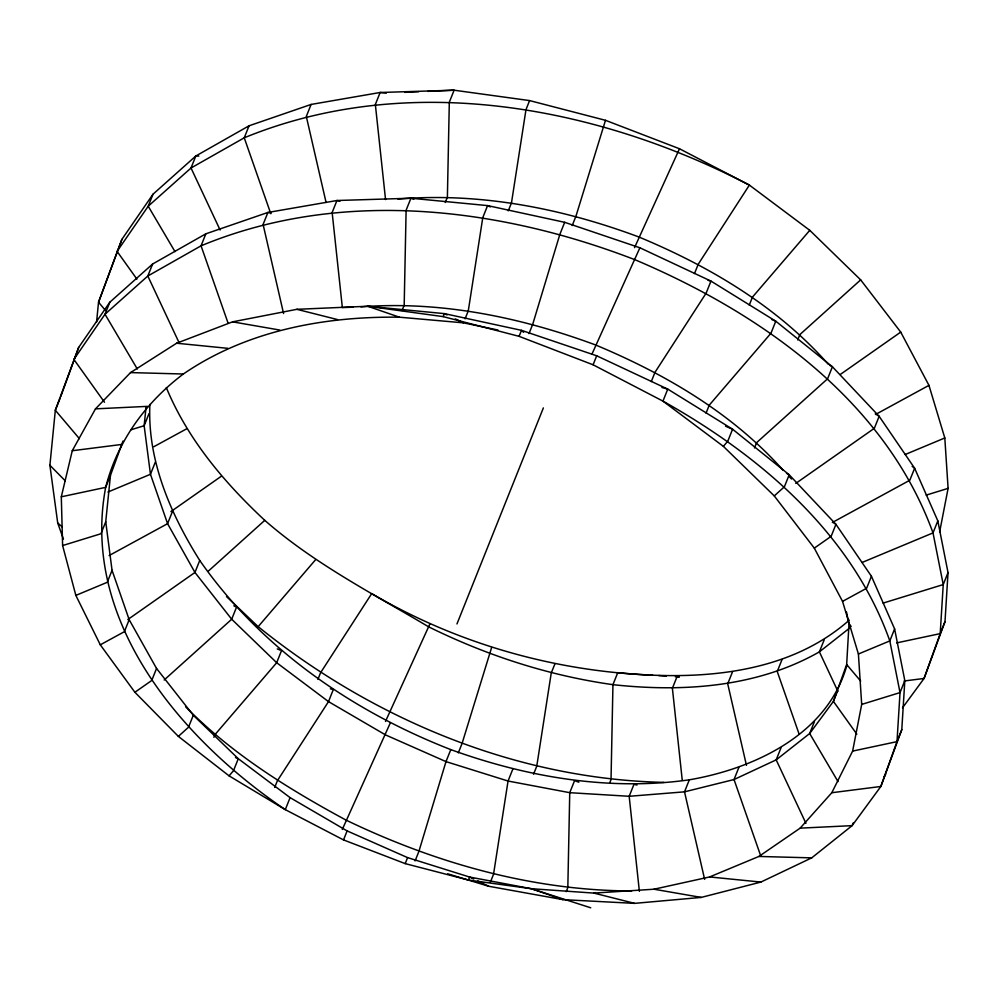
<?xml version="1.0" encoding="UTF-8"?>
<svg xmlns="http://www.w3.org/2000/svg" width="998" height="998" viewBox="0 0 998 998"><rect width="100%" height="100%" fill="white"/><g stroke="black" fill="none" stroke-linecap="round" stroke-linejoin="round"><path stroke-width="1.5" d="M146.032 407.172L144.149 425.722L150.461 474.287L167.577 523.676L194.947 572.453L231.698 619.234L276.683 662.709L328.504 701.619L385.527 734.902L445.994 761.611L508.044 781.035L569.746 792.686L629.177 796.292L684.516 791.838L734.029 779.538L776.182 759.865L809.665 733.518L833.405 701.382L846.666 664.518L848.986 624.149L846.491 611.986M447.728 873.799L488.746 886.274L563.022 899.647L634.578 903.365L701.232 897.414L760.888 882.07L811.711 857.868L852.117 825.645L880.847 786.474L901.793 729.638L904.824 680.599L894.607 628.915L871.429 576.258L835.937 524.324L789.193 474.774L732.582 429.215L667.762 389.12L596.692 355.787L521.48 330.338L444.384 313.622L367.701 306.249L296.868 309.318L232.571 321.843L176.621 343.225L130.538 372.591L95.484 408.856L72.268 450.734L61.302 496.804L62.612 545.557L75.848 595.407L100.299 644.82L134.905 692.275L178.355 736.387L229.078 775.858L285.291 809.64L343.524 839.917L405.2 863.619L468.449 880.049L531.335 888.707L593.91 893.098L653.989 889.218L709.615 876.943L758.904 856.446L800.134 828.153L831.796 792.724L852.629 751.095L861.698 704.413L858.405 654.014L842.549 601.382L814.306 548.139L774.261 495.906L723.363 446.356L662.959 401.121L593.086 364.794L519.085 336.338L443.187 316.628L367.701 306.249L399.387 317.189L463.484 322.841L497.952 330.026M902.504 707.844L924.061 678.465L945.006 621.629L948.025 572.578L937.821 520.894L914.63 468.237L879.151 416.303L832.407 366.765L775.783 321.206L710.963 281.099L639.893 247.778L564.681 222.317L487.585 205.6L410.914 198.228L336.95 200.511L267.901 212.462L205.838 233.819L152.619 264.008L109.805 302.232L78.68 347.404L55.327 410.24L49.9 465.293L57.709 522.977L63.435 539.107M96.569 322.104L98.528 302.219L121.881 239.383L153.006 194.211L195.82 156L249.051 125.798L311.102 104.441L380.151 92.49L454.115 90.207L529.589 100.586L605.487 120.309L679.501 148.764L749.373 185.092L809.777 230.326L860.663 279.864L900.72 332.097L928.951 385.353L944.807 437.972L948.1 488.371L939.617 532.046M590.729 907.793L531.335 888.707L469.646 877.055L407.596 857.619L347.117 830.91L290.094 797.639L238.285 758.717L193.3 715.254L156.549 668.46L129.179 619.683L112.05 570.307L105.738 521.742L110.466 475.36L122.991 441.066M846.878 665.279C827.691 734.316 754.663 768.51 689.319 779.825C608.718 791.189 526.807 777.08 450.797 749.61C351.982 711.087 260.877 648.176 199.75 560.452C170.496 513.908 147.292 460.365 149.887 404.452M60.666 396.78L78.68 347.404M121.881 239.383L98.528 302.219L105.551 310.515M399.387 317.189C324.026 316.241 246.406 330.712 183.345 374.013C145.571 402.518 117.44 441.241 105.663 487.361C80.401 621.542 181.599 739.381 285.291 809.64L290.094 797.639M60.13 398.239L55.327 410.24L79.391 438.658M109.805 302.232L105.002 314.233L73.877 359.405L104.503 402.256M153.006 194.211L148.215 206.212L117.078 251.384L136.901 279.116M152.619 264.008L147.816 276.009L105.002 314.233L137.3 368.986M205.838 233.819L201.047 245.82L147.816 276.009L178.892 342.277M249.051 125.798L244.248 137.799L191.017 168.001L148.215 206.212L174.987 251.621M110.466 475.36L105.663 487.361L61.302 496.804M105.738 521.742L100.948 533.743L62.612 545.557M148.952 413.721L144.149 425.722L130.95 429.789M112.05 570.307L107.248 582.308L75.848 595.407M155.264 462.286L150.461 474.287L107.909 492.039M311.102 104.441L306.311 116.442L326.084 202.482M129.179 619.683L124.376 631.684L100.299 644.82M172.38 511.675L167.577 523.676L109.131 555.549M156.549 668.46L151.746 680.474L134.905 692.275M199.75 560.452L194.947 572.453L127.794 619.558M193.3 715.254L188.497 727.255L178.355 736.387M213.884 737.335L214.944 734.665L276.683 662.709L281.486 650.708M402.057 310.528L404.19 305.188L406.111 210.229L410.914 198.228L413.796 199.226M445.258 202.507L447.391 197.167L449.312 102.22L454.115 90.207L427.93 91.342M443.187 316.628L444.384 313.622L447.116 314.944M529.589 100.586L525.996 109.593L511.487 202.819L508.281 210.815M274.7 787.434L277.369 780.773L328.504 701.619L333.295 689.618L330.375 688.807M317.9 679.413L320.57 672.752L371.705 593.61C456.884 643.535 554.015 671.28 652.605 675.147M465.08 318.836L468.287 310.84L482.783 217.614L487.585 205.6L490.317 206.923M519.085 336.338L521.48 330.338L523.626 332.309M564.681 222.317L559.878 234.318L532.732 324.263L528.99 333.594M605.487 120.309L575.933 216.242L572.203 225.585M342.302 829.425L390.33 722.889M385.502 721.417L429.926 623.875M343.524 839.917L347.117 830.91M456.959 623.95L543.374 407.92M591.864 354.315L639.893 247.778M634.541 247.629L679.501 148.764M593.086 364.794L596.692 355.787M405.2 863.619L407.596 857.619M450.797 749.61L445.994 761.611L418.848 851.556L415.106 860.887M491.602 647.59L462.049 743.535L458.319 752.866M651.295 381.585L655.025 372.254L706.16 293.1L710.963 281.099L708.044 280.288M694.496 273.564L698.238 264.233L749.373 185.092C596.592 105.763 407.87 70.721 244.248 137.799L270.795 213.722M468.449 880.049L469.646 877.055L473.738 879.026M512.847 769.034L508.044 781.035L493.536 874.26L490.342 882.269M554.851 664.019L551.245 673.026L536.749 766.252L533.543 774.248M706.048 413.172L709.241 405.163L770.98 333.207L775.783 321.206L771.554 319.397M749.249 305.151L752.442 297.142L809.777 230.326M566.215 891.651L567.825 887.646L569.746 792.686L574.549 780.685L578.865 782.183M609.953 782.295L611.026 779.625L612.947 684.665L617.75 672.664C696.916 680.624 786.911 675.347 849.298 620.095M754.488 447.965L756.621 442.625L827.604 378.766L832.407 366.765L829.737 365.318M797.701 339.944L799.835 334.617L860.663 279.864M689.319 779.825L684.516 791.838L704.638 879.375M732.52 671.816L727.717 683.817L746.454 765.329M738.832 767.537L734.029 779.538L760.576 855.461M782.033 659.516L777.242 671.517L799.186 734.303M780.985 747.864L776.182 759.865L805.935 823.313M824.186 639.855L819.395 651.856C757.033 687.397 682.956 692.313 612.947 684.665C548.775 675.634 486.799 655.499 428.728 626.881C372.666 593.536 314.108 563.62 264.769 520.345C224.251 482.508 187.699 439.295 166.329 387.611M871.429 576.258L866.626 588.259L842.549 601.382M814.468 721.517L809.665 733.518L838.021 781.596M837.671 690.716L833.405 701.382L856.833 734.154M894.607 628.915L889.817 640.916L900.021 692.6L897.002 741.639L880.847 786.474L831.796 792.724M937.821 520.894L933.018 532.895L943.235 584.579L940.203 633.63L924.061 678.465L904.126 680.998M904.824 680.599L900.021 692.6L861.698 704.413M948.025 572.578L943.235 584.579L883.105 603.104M853.19 822.976L852.117 825.645L800.134 828.153M901.793 729.638L897.002 741.639L852.629 751.095M945.006 621.629L940.203 633.63L896.578 642.912M883.854 776.931L885.65 774.473M226.521 596.579L258.158 626.657L315.48 559.828M229.078 775.858L233.482 770.718L238.285 758.717L235.466 757.519M723.363 446.356L727.779 441.216L732.582 429.215L725.546 426.208M208.52 570.956L264.769 520.345M164.159 680.012L231.698 619.234L236.501 607.233L233.831 605.798M774.261 495.906L784.403 486.774L789.193 474.774L786.524 473.339M849.286 628.328L819.395 651.856L837.896 691.327M170.92 511.587L221.319 476.246M840.241 374.512L900.72 332.097M795.78 483.419L874.348 428.304L879.151 416.303L875.296 413.833M814.306 548.139L831.147 536.325L835.937 524.324L833.38 522.665M153.867 446.692L186.701 428.791M875.595 414.444L928.951 385.353M832.344 522.49L909.827 480.238L914.63 468.237L912.16 466.378M905.236 454.489L944.807 437.972M862.097 562.473L933.018 532.895C884.814 400.061 760.538 312.873 635.09 259.779C498.052 206.798 339.707 188.235 201.047 245.82L228.105 323.202M858.405 654.014L889.817 640.916C851.568 533.319 759.977 455.525 662.959 401.121L667.762 389.12L661.924 387.498M926.194 495.12L948.1 488.371M72.268 450.734L121.319 444.497M95.484 408.856L147.467 406.361M386.363 93.151L380.151 92.49L375.348 104.491L385.552 199.563M404.839 92.34L418.698 91.741M397.915 199.089C479.876 192.252 562.161 208.345 638.807 236.963C709.466 266.366 777.355 306.486 828.402 364.382M353.167 307.172L342.351 307.584L332.147 212.512L336.95 200.511L339.969 201.272M360.902 306.873C440.829 300.71 520.881 317.289 595.606 344.971C665.267 374.075 732.47 413.297 783.081 470.195M198.839 156.075L195.82 156L191.017 168.001L220.109 230.027M130.538 372.591L183.345 374.013M758.904 856.446L811.711 857.868M663.92 782.382C516.003 779.114 372.553 718.972 258.158 626.657M631.609 890.965C532.333 890.64 435.053 862.946 346.032 820.094C288.347 788.894 231.748 753.852 185.578 706.734M675.334 676.756L679.064 676.981M658.668 675.571L666.24 676.12M176.621 343.225L227.893 348.339M709.615 876.943L760.888 882.07M270.969 212.986L267.901 212.462L263.098 224.463L283.569 313.522M232.571 321.843L279.814 330.051M653.989 889.218L701.232 897.414M296.868 309.318L337.549 319.585M679.276 676.794L677.18 676.27L672.39 688.271L682.258 780.286M636.998 785.052L633.98 784.291L629.177 796.292L639.381 891.364M593.91 893.098L634.578 903.365M531.335 888.707L563.022 899.647M277.269 648.9L280.076 650.097M455.3 318.886L463.484 322.841M477.83 881.009L488.746 886.274M57.709 522.977L62.338 527.006M848.986 624.149L851.169 626.357M49.9 465.293L65.232 480.786M789.43 476.807L791.551 479.003M846.666 664.518L860.7 681.098"/></g></svg>
